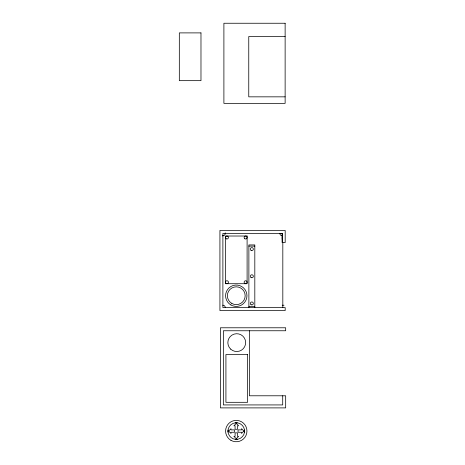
<?xml version="1.0" encoding="UTF-8"?>
<svg xmlns="http://www.w3.org/2000/svg" width="465" height="465" viewBox="0 0 465 465"><rect width="100%" height="100%" fill="white"/><g stroke="black" fill="none" stroke-linecap="round" stroke-linejoin="round"><path stroke-width="0.7" d="M282.226 238.109L282.226 239.272M282.226 237.859L282.226 236.697M282.22 235.79L282.226 233.418L279.854 233.413A2.372 2.372 0 0 0 282.22 235.79L282.226 242.55L285.19 242.55L285.19 230.448L219.922 230.448L219.922 310.556L285.19 310.556L285.19 307.586L222.886 307.586L222.886 233.418L282.226 233.418L282.226 242.55M225.252 307.586L225.258 307.47A2.372 2.372 0 0 0 223.392 305.267L222.77 305.22M228.629 431.067L231 428.695L231 429.881L234.488 429.881L234.488 432.258L231 432.258L231 433.444L228.629 431.067L228.036 431.067M236.272 423.429L233.895 425.8L235.081 425.8L235.081 429.288L237.458 429.288L237.458 425.8L238.644 425.8L236.272 423.429L236.272 422.83M236.272 438.71L238.644 436.339L237.458 436.339L237.458 432.851L235.081 432.851L235.081 436.339L233.895 436.339L236.272 438.71L236.272 439.303M243.91 431.067L241.538 433.444L241.538 432.258L238.051 432.258L238.051 429.881L241.538 429.881L241.538 428.695L243.91 431.067L244.503 431.067M222.689 235.784L223.31 235.755A2.372 2.372 0 0 0 225.252 233.616L225.223 232.994M222.584 235.831L222.886 235.831M285.132 36.537L248.758 36.537L248.758 96.842L285.132 96.842M248.88 246.113L254.814 246.113M282.226 305.226L284.005 305.226M248.88 306.412L254.814 306.412M235.185 422.83L237.353 422.83M235.185 439.303L237.353 439.303M225.298 233.087L225.298 233.418M282.819 242.55L282.819 307.586M282.714 395.785L282.714 404.928L223.374 404.928L223.374 330.755L285.679 330.755L285.679 327.784L220.41 327.784L220.41 407.892L285.679 407.892L285.679 395.785L249.368 395.785L249.368 330.755M254.814 307.598L254.814 244.927L248.88 244.927L248.88 307.598M244.503 429.986L244.503 432.154A8.306 8.306 0 0 1 231.21 437.658A8.306 8.306 0 0 1 233.093 423.394A8.306 8.306 0 0 1 244.503 432.154M228.036 429.986L228.036 432.154M285.132 23.25L223.898 23.25L223.898 103.358L285.132 103.358L285.132 23.25M200.979 32.893L179.321 32.893L179.321 80.66L200.979 80.66L200.979 32.893M247.101 236.022L225.438 236.022L225.438 283.714L247.101 283.714L247.101 236.022M247.583 354.545L225.926 354.545L225.926 402.312L247.583 402.312L247.583 354.545M226.182 238.795A1.482 1.482 0 0 0 228.408 237.505A1.482 1.482 0 0 0 226.182 236.22A1.482 1.482 0 0 0 226.182 238.795M244.875 238.795A1.482 1.482 0 0 0 247.101 237.505A1.482 1.482 0 0 0 244.875 236.22A1.482 1.482 0 0 0 244.875 238.795M244.875 283.516A1.482 1.482 0 0 0 247.101 282.232A1.482 1.482 0 0 0 244.875 280.947A1.482 1.482 0 0 0 244.875 283.516M226.182 283.516A1.482 1.482 0 0 0 228.408 282.232A1.482 1.482 0 0 0 226.182 280.947A1.482 1.482 0 0 0 226.182 283.516M251.106 304.732A1.482 1.482 0 0 0 253.326 303.447A1.482 1.482 0 0 0 251.106 302.163A1.482 1.482 0 0 0 251.106 304.732M251.106 250.362A1.482 1.482 0 0 0 253.326 249.077A1.482 1.482 0 0 0 251.106 247.793A1.482 1.482 0 0 0 251.106 250.362M251.106 277.547A1.482 1.482 0 0 0 253.326 276.262A1.482 1.482 0 0 0 251.106 274.978A1.482 1.482 0 0 0 251.106 277.547M230.687 349.134A8.899 8.899 0 0 0 245.427 344.623A8.899 8.899 0 0 0 234.151 334.108A8.899 8.899 0 0 0 230.687 349.134M230.925 304.976A10.683 10.683 0 0 0 246.95 295.734A10.683 10.683 0 0 0 230.936 286.475A10.683 10.683 0 0 0 230.925 304.976M231.82 303.436A8.899 8.899 0 0 0 245.171 295.728A8.899 8.899 0 0 0 231.82 288.021A8.899 8.899 0 0 0 231.82 303.436M230.931 440.32A10.683 10.683 0 0 0 246.95 431.067A10.683 10.683 0 0 0 230.931 421.819A10.683 10.683 0 0 0 230.931 440.32"/></g></svg>
